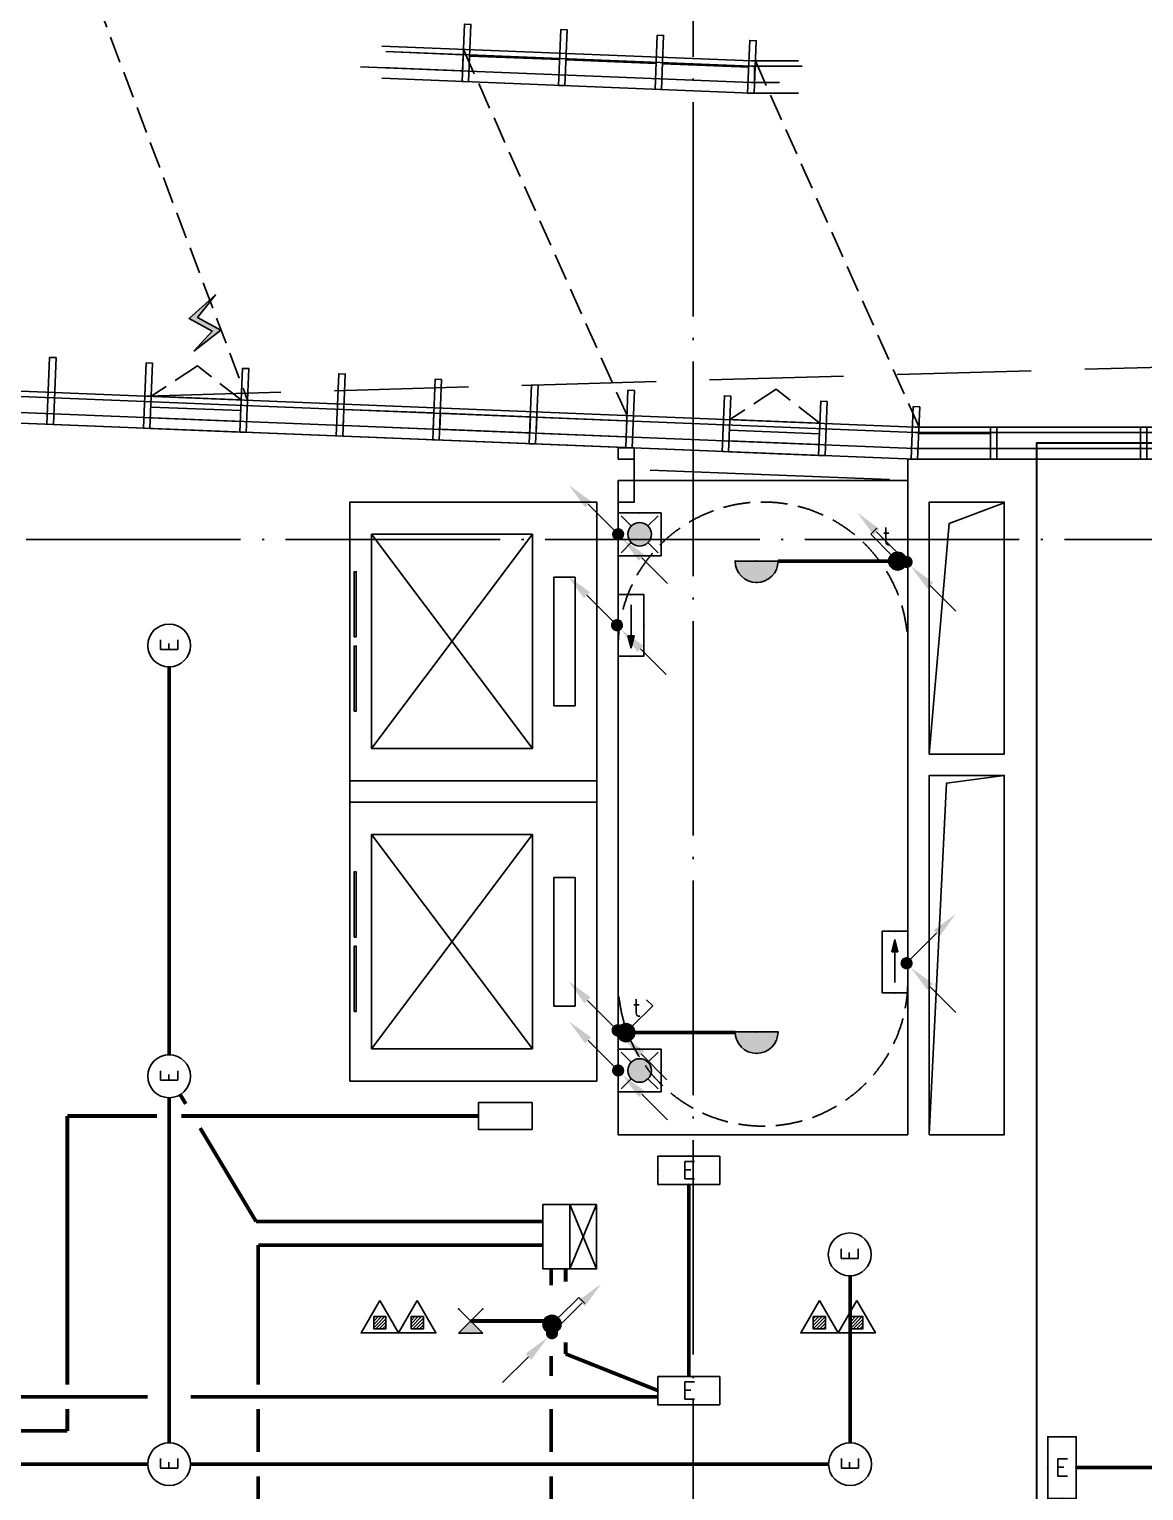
# Model space of a CAD drawing. Extents: x -2209072 to 495824, y -92434 to 572724.
# Drawn here: x 19391 to 29781, y 228153 to 241782 of the extents above; entities that cross this region are included whole.
import ezdxf
from ezdxf.enums import TextEntityAlignment as Align
from ezdxf.xclip import XClip

# ---------------------------------------------------------------- set-up
doc = ezdxf.new("R2010")
doc.units = 0
doc.header["$LTSCALE"] = 1000
doc.header["$MEASUREMENT"] = 0
for name, pattern in [('6#7#幕墙$0$$1$DASH', [0.35, 0.25, -0.1]), ('6#7#幕墙$0$DASH', [0.35, 0.25, -0.1]), ('DASH', [0.35, 0.25, -0.1]), ('X-104 6#7#平面$0$104-1112 结构$0$$AUDIT_BAD_LTYPE1', [0]), ('X-104 6#7#平面$0$DASH', [0.35, 0.25, -0.1]), ('X-104 6#7#平面$0$DOTE', [2.42, 2, -0.2, 0.02, -0.2]), ('梯段6、7$0$DASH', [0.35, 0.25, -0.1])]:
    doc.linetypes.add(name, pattern=pattern)
doc.layers.get('0').update_dxf_attribs({"linetype": 'CONTINUOUS'})
doc.layers.get('Defpoints').update_dxf_attribs({"linetype": 'CONTINUOUS'})
for name, color, linetype in [('6#7#幕墙$0$04-电动窗', 1, 'CONTINUOUS'), ('6#7#幕墙$0$A-C_玻璃幕墙', 140, 'CONTINUOUS'), ('6#7#幕墙$0$A-C_窗', 140, 'CONTINUOUS'), ('6#7#幕墙$0$A-O_屋面', 201, 'CONTINUOUS'), ('6#7#幕墙$0$A-TECH_结构', 21, 'CONTINUOUS'), ('6#7#幕墙$0$A-金属背板', 30, 'CONTINUOUS'), ('6#7#幕墙$0$A屋顶风机$0$9#楼合院$0$WALL', 8, 'CONTINUOUS'), ('EQUIP-照明', 3, 'CONTINUOUS'), ('EQUIP-箱柜', 3, 'CONTINUOUS'), ('LWIRE', 4, 'CONTINUOUS'), ('TEL_TEXT', 3, 'CONTINUOUS'), ('WIRE-应急', 2, 'DASH'), ('WIRE-照明', 1, 'CONTINUOUS'), ('X-104 6#7#平面$0$A-C_玻璃幕墙', 140, 'CONTINUOUS'), ('X-104 6#7#平面$0$A-C_门', 150, 'CONTINUOUS'), ('X-104 6#7#平面$0$A-E_电梯', 171, 'CONTINUOUS'), ('X-104 6#7#平面$0$A-I_卫-洁具', 241, 'CONTINUOUS'), ('X-104 6#7#平面$0$A-SUR_看线', 231, 'CONTINUOUS'), ('X-104 6#7#平面$0$A-TECH_结构', 21, 'CONTINUOUS'), ('X-104 6#7#平面$0$A_AXIS-轴线', 36, 'X-104 6#7#平面$0$DOTE'), ('X-104 6#7#平面$0$EQUIP_消防-01', 7, 'CONTINUOUS'), ('梯段6、7$0$A-E_楼梯', 171, 'CONTINUOUS')]:
    doc.layers.add(name, color=color, linetype=linetype)
doc.layers.add('X-104 6#7#平面$0$000套内', color=226, linetype='CONTINUOUS', lineweight=30, plot=False)
doc.styles.add('_TEL_DIM', font='SIMPLEX', dxfattribs={"width": 0.8, "height": 3.5, "bigfont": 'HZTXT'})
doc.styles.get("Standard").update_dxf_attribs({"font": 'gbenor.shx', "bigfont": 'gbcbig.shx'})

# ---------------------------------------------------------------- blocks, each defined once
blk = doc.blocks.new('$equip$00001838')
blk.add_circle((0, 0), 0.5)
at = {"color": 7, "style": '_TEL_DIM'}
blk.add_attdef('$TEXT$', text='', height=0.4, dxfattribs=at).set_placement((0, 0), align=Align.MIDDLE_CENTER)
at = {"color": 7, "style": '_TEL_DIM', "flags": 1}
blk.add_attdef('A', text='', height=0.00002, dxfattribs=at).set_placement((0, 0), align=Align.MIDDLE_CENTER)
blk = doc.blocks.new('$equip$00001962')
for p, q in [((0.147, 0.356), (0.625, 0.833)), ((0.625, 0.833), (0.766, 0.692))]:
    blk.add_line(p, q)
blk.add_circle((0, 0.208), 0.208)
for p in [(0, 0.417), (-0.208, 0.208), (0, 0), (0.208, 0.208)]:
    blk.add_point(p)
for points in [[(-0.104, 0.389), (0.104, 0.389), (-0.18, 0.313), (0.18, 0.313)], [(0, 0.417), (0, 0.417), (-0.104, 0.389), (0.104, 0.389)], [(-0.18, 0.313), (0.18, 0.313), (-0.208, 0.208), (0.208, 0.208)], [(-0.18, 0.104), (0.18, 0.104), (-0.208, 0.208), (0.208, 0.208)], [(-0.104, 0.028), (0.104, 0.028), (-0.18, 0.104), (0.18, 0.104)], [(0, 0), (0, 0), (-0.104, 0.028), (0.104, 0.028)]]:
    blk.add_solid(points)
at = {"layer": 'TEL_TEXT', "style": '_TEL_DIM', "flags": 1}
blk.add_attdef('A', text='', height=0.00002, dxfattribs=at).set_placement((0, 0), align=Align.MIDDLE_CENTER)
blk = doc.blocks.new('$equip$00001154')
for p, q in [((0, 0.283), (0, -0.283)), ((0, 0.283), (0.566, -0.283)), ((0.566, 0.283), (0, -0.283))]:
    blk.add_line(p, q)
for p in [(0, 0.004), (0.283, 0), (0.566, 0.283), (0.566, -0.283)]:
    blk.add_point(p)
blk.add_solid([(0, -0.283), (0.283, 0), (0, 0.283)])
at = {"layer": 'TEL_TEXT', "style": '_TEL_DIM', "flags": 1}
blk.add_attdef('A', text='', height=0.00002, dxfattribs=at).set_placement((0, 0), align=Align.MIDDLE_CENTER)
blk = doc.blocks.new('$TelecSys$00000081')
for p, q in [((0.104, 0.104), (0.104, 0.104)), ((-0.104, -0.104), (-0.104, -0.104)), ((-1.15, -1.15), (-0.55, -0.55))]:
    blk.add_line(p, q)
at = {"const_width": 0.142}
blk.add_lwpolyline([(0.071, 0, 1), (-0.071, 0, 1)], format="xyb", close=True, dxfattribs=at)
blk.add_solid([(-0.62, -0.48), (-0.48, -0.62), (-0.1, -0.1)])
at = {"width": 0.8, "flags": 9}
blk.add_attdef('A', (0, 0), '', height=0.00002, rotation=180, dxfattribs=at)
blk = doc.blocks.new('$TelecSys$00000079')
for p, q in [((0.7, 0.7), (0, 0)), ((0.104, 0.104), (0.104, 0.104)), ((-0.104, -0.104), (-0.104, -0.104))]:
    blk.add_line(p, q)
at = {"const_width": 0.142}
blk.add_lwpolyline([(-0.071, 0, 1), (0.071, 0, 1)], format="xyb", close=True, dxfattribs=at)
blk.add_solid([(0.63, 0.77), (0.77, 0.63), (1.15, 1.15)])
at = {"width": 0.8, "flags": 9}
blk.add_attdef('A', (0, 0), '', height=0.00002, dxfattribs=at)
blk = doc.blocks.new('$equip_U$00000189(HT0843)')
at = {"color": 2}
for p, q in [((-0.72, 0.66), (-0.72, 0)), ((0.72, 0.66), (-0.72, 0.66)), ((0.72, 0), (0.72, 0.66)), ((-0.72, 0), (0.72, 0))]:
    blk.add_line(p, q, dxfattribs=at)
at = {"color": 2, "const_width": 0.0125}
for points in [[(0.72, 0.66), (0.72, 0.66), (-0.72, 0.66)], [(-0.72, 0.66), (-0.72, 0)], [(0.72, 0), (0.72, 0.66)], [(-0.72, 0), (0.72, 0)]]:
    blk.add_lwpolyline(points, dxfattribs=at)
at = {"color": 2}
blk.add_lwpolyline([(-0.72, 0.66), (-0.72, 0)], dxfattribs=at)
for p in [(0, 0.66), (-0.72, 0.33), (0, 0), (0.72, 0.33)]:
    blk.add_point(p)
at = {"color": 7, "style": '_TEL_DIM'}
blk.add_attdef('$TEXT$', text='', height=0.4, dxfattribs=at).set_placement((0, 0.33), align=Align.MIDDLE_CENTER)
at = {"color": 7, "style": '_TEL_DIM', "flags": 1}
blk.add_attdef('A', text='', height=0.000025, dxfattribs=at).set_placement((0, 0), align=Align.MIDDLE_CENTER)
blk = doc.blocks.new('$equip$00001168')
blk.add_line((-0.5, 0), (0.5, 0))
blk.add_arc((0, 0), 0.5, 180, 0)
for p in [(-0.5, 0), (0, 0), (0.5, 0), (0, -0.5)]:
    blk.add_point(p)
for points in [[(0.433, -0.25), (-0.433, -0.25), (0.5, 0), (-0.5, 0)], [(0.25, -0.433), (-0.25, -0.433), (0.433, -0.25), (-0.433, -0.25)], [(0, -0.5), (0, -0.5), (0.25, -0.433), (-0.25, -0.433)]]:
    blk.add_solid(points)
at = {"flags": 9}
blk.add_attdef('A', (0, 0), '', height=0.00002, dxfattribs=at)
blk = doc.blocks.new('$equip$00001822')
for p, q in [((0.147, 0.356), (0.625, 0.833)), ((0.625, 0.833), (0.766, 0.692))]:
    blk.add_line(p, q)
blk.add_circle((0, 0.208), 0.208)
for p in [(0, 0.417), (-0.208, 0.208), (-0.015, 0.001), (0.208, 0.208)]:
    blk.add_point(p)
for points in [[(-0.104, 0.389), (0.104, 0.389), (-0.18, 0.313), (0.18, 0.313)], [(0, 0.417), (0, 0.417), (-0.104, 0.389), (0.104, 0.389)], [(-0.18, 0.313), (0.18, 0.313), (-0.208, 0.208), (0.208, 0.208)], [(-0.18, 0.104), (0.18, 0.104), (-0.208, 0.208), (0.208, 0.208)], [(-0.104, 0.028), (0.104, 0.028), (-0.18, 0.104), (0.18, 0.104)], [(0, 0), (0, 0), (-0.104, 0.028), (0.104, 0.028)]]:
    blk.add_solid(points)
at = {"color": 7, "style": '_TEL_DIM'}
blk.add_attdef('$TEXT$', text='', height=0.4, dxfattribs=at).set_placement((0.581, 0.465), align=Align.MIDDLE_CENTER)
at = {"color": 7, "style": '_TEL_DIM', "flags": 1}
blk.add_attdef('A', text='', height=0.00002, dxfattribs=at).set_placement((0, 0), align=Align.MIDDLE_CENTER)
blk = doc.blocks.new('$equip$00002604')
blk.add_hatch(color=256).paths.add_polyline_path([(0.275, 0.5, 1), (-0.274, 0.5, 1)])
for p, q in [((-0.429, 0.929), (-0.194, 0.694)), ((0.194, 0.694), (0.429, 0.929)), ((-0.429, 0.071), (-0.194, 0.306)), ((0.194, 0.306), (0.429, 0.071))]:
    blk.add_line(p, q)
at = {"const_width": 0.02}
blk.add_lwpolyline([(-0.5, 1), (-0.5, 0), (0.5, 0), (0.5, 1), (-0.5, 1), (-0.5, 0)], dxfattribs=at)
blk.add_lwpolyline([(-0.5, 1), (-0.5, 0), (0.5, 0), (0.5, 1)], close=True)
blk.add_circle((0, 0.5), 0.275)
for p in [(0, 1), (-0.5, 0.5), (0.5, 0.5), (0, 0)]:
    blk.add_point(p)
at = {"color": 7, "style": '_TEL_DIM', "flags": 1}
blk.add_attdef('A', text='', height=0.000025, dxfattribs=at).set_placement((0, 0), align=Align.MIDDLE_CENTER)
blk = doc.blocks.new('$equip_U$00000292(HT0843)')
for p in [(0, 1), (-0.5, 0.5), (0.5, 0.5)]:
    blk.add_point(p)
blk.add_blockref('$equip$00002604', (0, 0))
at = {"color": 7, "style": '_TEL_DIM', "flags": 1}
for tag in ['A', 'REMARK']:
    blk.add_attdef(tag, text='', height=0.000025, dxfattribs=at).set_placement((0, 0), align=Align.MIDDLE_CENTER)
blk = doc.blocks.new('$equip$00002540')
blk.add_hatch(color=256).paths.add_polyline_path([(0.24, 0.372), (0.24, 0.228), (0.528, 0.3)])
for p, q in [((-0.72, 0.6), (-0.72, 0)), ((0.72, 0.6), (-0.72, 0.6)), ((0.24, 0.372), (0.24, 0.228)), ((0.528, 0.3), (0.24, 0.372)), ((0.72, 0), (0.72, 0.6)), ((-0.72, 0), (0.72, 0)), ((0.24, 0.228), (0.528, 0.3))]:
    blk.add_line(p, q)
at = {"color": 7}
blk.add_line((-0.48, 0.3), (0.48, 0.3), dxfattribs=at)
at = {"const_width": 0.02}
blk.add_lwpolyline([(-0.72, 0.6), (-0.72, 0), (0.72, 0), (0.72, 0.6), (-0.72, 0.6), (-0.72, 0)], dxfattribs=at)
for p in [(0, 0.6), (-0.72, 0.3), (0, 0), (0.72, 0.3)]:
    blk.add_point(p)
at = {"color": 7, "style": '_TEL_DIM', "flags": 1}
blk.add_attdef('A', text='', height=0.00002, dxfattribs=at).set_placement((0, 0), align=Align.MIDDLE_CENTER)
blk = doc.blocks.new('$equip$00002534')
for p, q in [((-0.72, 0.66), (-0.72, 0)), ((0.72, 0.66), (-0.72, 0.66)), ((0.72, 0), (0.72, 0.66)), ((-0.72, 0), (0.72, 0))]:
    blk.add_line(p, q)
at = {"const_width": 0.03}
blk.add_lwpolyline([(-0.72, 0.66), (-0.72, 0), (0.72, 0), (0.72, 0.66), (-0.72, 0.66), (-0.72, 0)], dxfattribs=at)
for p in [(0, 0.66), (-0.72, 0.33), (0, 0), (0.72, 0.33)]:
    blk.add_point(p)
at = {"color": 7, "style": '_TEL_DIM'}
blk.add_attdef('$TEXT$', text='', height=0.4, dxfattribs=at).set_placement((0, 0.33), align=Align.MIDDLE_CENTER)
at = {"color": 7, "style": '_TEL_DIM', "flags": 1}
blk.add_attdef('A', text='', height=0.00002, dxfattribs=at).set_placement((0, 0), align=Align.MIDDLE_CENTER)
blk = doc.blocks.new('梯段6、7')
at = {"color": 8, "linetype": '梯段6、7$0$DASH'}
for centre, radius, start, end in [((49800, 3400), 1350, 0, 180), ((49800, -6700), 1350, 0, 180), ((49800, -9820), 1350, 180, 0), ((49800, -16500), 1350, 0, 180), ((49800, -19820), 1350, 180, 0), ((20965, -27260), 1650, 0, 180), ((49800, -27020), 1350, 0, 180), ((20965, -29600), 1650, 180, 0), ((49800, -29880), 1350, 180, 0), ((49800, -57378), 1350, 0, 180), ((20965, -58198), 1650, 0, 180), ((49800, -59458), 1350, 180, 0), ((20965, -60358), 1650, 180, 0), ((49800, -67528), 1350, 0, 180), ((20965, -68018), 1650, 0, 180), ((49800, -70128), 1350, 180, 0), ((20965, -70358), 1650, 180, 0), ((49800, -79978), 1350, 180, 0)]:
    blk.add_arc(centre, radius, start, end, dxfattribs=at)
at = {"layer": 'Defpoints'}
for points in [[(44800, 6850), (54800, 6850), (54800, -3150), (44800, -3150)], [(51150, 4950), (48450, 4950), (48450, -1150), (51150, -1150)], [(44800, -3150), (54800, -3150), (54800, -13150), (44800, -13150)], [(51150, -5150), (48450, -5150), (48450, -11250), (51150, -11250)], [(44800, -13150), (54800, -13150), (54800, -23150), (44800, -23150)], [(51150, -15150), (48450, -15150), (48450, -21250), (51150, -21250)], [(15665, -23150), (25665, -23150), (25665, -33150), (15665, -33150)], [(44800, -23150), (54800, -23150), (54800, -33150), (44800, -33150)], [(19315, -24850), (22615, -24850), (22615, -31250), (19315, -31250)], [(48450, -25150), (51150, -25150), (51150, -31250), (48450, -31250)], [(15665, -53908), (25665, -53908), (25665, -63908), (15665, -63908)], [(44800, -53908), (54800, -53908), (54800, -63908), (44800, -63908)], [(19315, -55608), (22615, -55608), (22615, -62008), (19315, -62008)], [(51150, -55908), (48450, -55908), (48450, -62008), (51150, -62008)], [(15665, -63908), (25665, -63908), (25665, -73908), (15665, -73908)], [(44800, -63908), (54800, -63908), (54800, -73908), (44800, -73908)], [(19315, -65608), (22615, -65608), (22615, -72008), (19315, -72008)], [(51150, -65908), (48450, -65908), (48450, -72008), (51150, -72008)], [(15665, -73908), (25665, -73908), (25665, -83908), (15665, -83908)], [(44800, -73908), (54800, -73908), (54800, -83908), (44800, -83908)], [(19315, -75608), (22615, -75608), (22615, -82008), (19315, -82008)], [(51150, -75908), (48450, -75908), (48450, -82008), (51150, -82008)]]:
    blk.add_lwpolyline(points, close=True, dxfattribs=at)
for points in [[(47328, -61608), (52128, -61608)], [(47328, -71608), (52128, -71608)], [(47328, -81608), (52128, -81608)]]:
    blk.add_lwpolyline(points, dxfattribs=at)
at = {"layer": '梯段6、7$0$A-E_楼梯'}
for p, q in [((49850, -16500), (49750, -16500)), ((49750, -16700), (49750, -16500)), ((49850, -18517), (49850, -16500)), ((49850, -16500), (51150, -16500)), ((49910, -16700), (49910, -16500)), ((49910, -16500), (51150, -16500)), ((49850, -16760), (51150, -16760)), ((51150, -17893), (51150, -16700)), ((49850, -17020), (51150, -17020)), ((49850, -17280), (51150, -17280)), ((49850, -17540), (51150, -17540)), ((49850, -17800), (51150, -17800)), ((50553, -18179), (51150, -17893)), ((49850, -18060), (50801, -18060)), ((50573, -18281), (51150, -18003)), ((51150, -19820), (51150, -18003)), ((49850, -18517), (50409, -18248)), ((50429, -18350), (50396, -18174)), ((50396, -18174), (50588, -18362)), ((50588, -18362), (50553, -18179)), ((50616, -18260), (51150, -18260)), ((49850, -18320), (50259, -18320)), ((49850, -18627), (50429, -18350)), ((50074, -18520), (51150, -18520)), ((49850, -19820), (49850, -18627)), ((49850, -18780), (51150, -18780)), ((49850, -19040), (51150, -19040)), ((49850, -19300), (51150, -19300)), ((49850, -19560), (51150, -19560)), ((49750, -19820), (49853, -19820)), ((49850, -19820), (51150, -19820)), ((49750, -27020), (49850, -27020)), ((65868, -53275), (106225, -53275)), ((66772, -53643), (68592, -54825)), ((66707, -53743), (68846, -55133)), ((66839, -56653), (68977, -55263)), ((65910, -56514), (63784, -56514)), ((66542, -56514), (65910, -56514)), ((66572, -56634), (63784, -56634)), ((66542, -56677), (68846, -58173)), ((66772, -56683), (68592, -57865)), ((66802, -59525), (64634, -59525)), ((66792, -59525), (106225, -59525)), ((49690, -78442), (49690, -77318)), ((49690, -77318), (49910, -77318)), ((49750, -78418), (49750, -77378)), ((49750, -77378), (49850, -77378)), ((49850, -77378), (49850, -80038)), ((49910, -77318), (49910, -80038)), ((48450, -80108), (48450, -80048)), ((49910, -80038), (49850, -80038))]:
    blk.add_line(p, q, dxfattribs=at)
for points in [[(49690, -19880), (49910, -19880), (49910, -16440), (49690, -16440), (49690, -19880)], [(49690, -29360), (49690, -26960), (49910, -26960), (49910, -29880)], [(51150, -29880), (51150, -29620)], [(66542, -53444), (66542, -53275), (66154, -53275)], [(66542, -53305), (66542, -53705), (66342, -53705), (66342, -53305)], [(68882, -54964), (68882, -54795), (68622, -54795), (68622, -54626), (68362, -54626), (68362, -54457), (68102, -54457), (68102, -54288), (67842, -54288), (67842, -54119), (67582, -54119), (67582, -53950), (67322, -53950), (67322, -53781), (67062, -53781), (67062, -53613), (66802, -53613), (66802, -53444), (66542, -53444)], [(68852, -54964), (68852, -54825), (68592, -54825), (68592, -54656), (68332, -54656), (68332, -54487), (68072, -54487), (68072, -54318), (67812, -54318), (67812, -54149), (67552, -54149), (67552, -53980), (67292, -53980), (67292, -53811), (67032, -53811), (67032, -53643), (66772, -53643), (66772, -53474), (66542, -53474)], [(66802, -56484), (66802, -56315), (67062, -56315), (67062, -56146), (67322, -56146), (67322, -55977), (67582, -55977), (67582, -55808), (67842, -55808), (67842, -55640), (68102, -55640), (68102, -55471), (68362, -55471), (68362, -55302), (68622, -55302), (68622, -55133), (68882, -55133), (68882, -54964), (69142, -54964)], [(66832, -56484), (66832, -56345), (67092, -56345), (67092, -56176), (67352, -56176), (67352, -56007), (67612, -56007), (67612, -55838), (67872, -55838), (67872, -55670), (68132, -55670), (68132, -55501), (68392, -55501), (68392, -55332), (68652, -55332), (68652, -55163), (68912, -55163), (68912, -54994), (69142, -54994)], [(69112, -54994), (69112, -55394), (68912, -55394), (68912, -54994)], [(68882, -58004), (68882, -57835), (68622, -57835), (68622, -57667), (68362, -57667), (68362, -57498), (68102, -57498), (68102, -57329), (67842, -57329), (67842, -57160), (67582, -57160), (67582, -56991), (67322, -56991), (67322, -56822), (67062, -56822), (67062, -56653), (66802, -56653), (66802, -56484), (66542, -56484)], [(68852, -58004), (68852, -57865), (68592, -57865), (68592, -57697), (68332, -57697), (68332, -57528), (68072, -57528), (68072, -57359), (67812, -57359), (67812, -57190), (67552, -57190), (67552, -57021), (67292, -57021), (67292, -56852), (67032, -56852), (67032, -56683), (66772, -56683), (66772, -56514), (66542, -56514)], [(66772, -56514), (66772, -56914), (66572, -56914), (66572, -56514)], [(66802, -59525), (66802, -59356), (67062, -59356), (67062, -59187), (67322, -59187), (67322, -59018), (67582, -59018), (67582, -58849), (67842, -58849), (67842, -58680), (68102, -58680), (68102, -58511), (68362, -58511), (68362, -58342), (68622, -58342), (68622, -58173), (68882, -58173), (68882, -58004), (69142, -58004)]]:
    blk.add_lwpolyline(points, dxfattribs=at)
for p in [(66792, -53444), (66792, -53613), (66792, -53781), (66792, -53950), (66792, -54119), (66792, -54288), (66792, -54457), (66792, -54626), (66792, -54795), (66792, -54964), (66792, -55133), (66792, -55302), (66792, -55471), (66792, -55640), (66792, -55808), (66792, -55977), (66792, -56146), (66792, -56315), (66792, -56484), (66792, -56653), (66792, -56822), (66792, -56991), (66792, -57160), (66792, -57329), (66792, -57498), (66792, -57667), (66792, -57835), (66792, -58004), (66792, -58173), (66792, -58342), (66792, -58511), (66792, -58680), (66792, -58849), (66792, -59018), (66792, -59187), (66792, -59356)]:
    blk.add_point(p, dxfattribs=at)
blk = doc.blocks.new('*U1301')
at = {"layer": 'X-104 6#7#平面$0$A_AXIS-轴线'}
blk.add_line((33600, 25700), (33600, -6500), dxfattribs=at)
blk.add_lwpolyline([(-6500, 19200), (55852, 19200)], dxfattribs=at)
blk = doc.blocks.new('X-104 6#7#平面$0$fgh')
at = {"layer": 'X-104 6#7#平面$0$A-TECH_结构'}
blk.add_lwpolyline([(21300, 20528), (-3400, 21522), (-3400, -2650), (36200, -2650), (36200, -1350), (51100, -1350), (51100, 19950), (35600, 19950), (35600, 13650), (32900, 13650), (32900, 19550), (33050, 19550), (33050, 20055), (24000, 20419), (24000, 13850), (21300, 13850), (21300, 20528)], dxfattribs=at)
blk = doc.blocks.new('X-104 6#7#平面$0$fdgfh')
at = {"layer": 'X-104 6#7#平面$0$A-TECH_结构'}
for points in [[(250, 5450), (380, 7654), (950, 7950)], [(22800, 7942), (22287, 7751), (22100, 5600)], [(7200, 5850), (6740, 5640), (6600, 4050)], [(22800, 5400), (22261, 5328), (22100, 2050)], [(250, 3300), (430, 5086), (950, 5253)], [(250, 2350), (430, 2933), (950, 3100)], [(8400, 2050), (7740, 1840), (7600, 200)]]:
    blk.add_lwpolyline(points, dxfattribs=at)
for points in [[(250, 5450), (950, 5450), (950, 7950), (250, 7950)], [(22800, 7950), (22800, 7950), (22800, 7950), (22100, 7950), (22100, 5600), (22800, 5600), (22800, 7950)], [(6600, 5850), (7200, 5850), (7200, 4050), (6600, 4050)], [(22100, 2050), (22800, 2050), (22800, 5400), (22100, 5400)], [(250, 5253), (950, 5253), (950, 3300), (250, 3300)], [(250, 3100), (950, 3100), (950, 2350), (250, 2350)], [(7600, 2050), (8400, 2050), (8400, 200), (7600, 200)]]:
    blk.add_lwpolyline(points, close=True, dxfattribs=at)
blk = doc.blocks.new('A-电梯2623')
for p, q in [((-575, 1900), (-575, 2100)), ((-575, 2100), (625, 2100)), ((625, 2100), (625, 1900)), ((625, 1900), (-575, 1900)), ((-975, 200), (-975, 1700)), ((-975, 1700), (1025, 1700)), ((1025, 1700), (-975, 200)), ((1025, 200), (-975, 1700)), ((1025, 1700), (1025, 200)), ((1025, 200), (-975, 200))]:
    blk.add_line(p, q)
for points in [[(-1275, 0), (1325, 0), (1325, 2300), (-1275, 2300)], [(-625, 38), (-625, 59), (-18, 59), (-18, 38)], [(68, 38), (68, 59), (675, 59), (675, 38)]]:
    blk.add_lwpolyline(points, close=True)
blk = doc.blocks.new('X-104 6#7#平面$0$hgfasg')
for p, q in [((-210, 202), (210, 202)), ((108, 212), (-108, 212)), ((-221, 0), (221, 0))]:
    blk.add_line(p, q)
blk.add_lwpolyline([(-210, 202), (-221, 152), (-226, 102), (-226, 50), (-221, 0)])
for centre, radius, start, end in [((12, 562), 164, 110.4524, 162.7523), ((0, 580), 129, 46.8543, 133.1457), ((0, 595), 129, 69.5476, 110.4524), ((-12, 562), 164, 17.2477, 69.5476), ((1597, 71), 1823, 162.7523, 178.7776), ((448, 443), 602, 165.2214, 202.6263), ((23, 556), 163, 133.1457, 165.2214), ((-23, 556), 163, 14.7786, 46.8543), ((-448, 443), 602, 337.3737, 14.7786), ((-1597, 71), 1823, 1.2224, 17.2477), ((-236, 76), 463, 7.7399, 15.822), ((-236, 76), 463, 350.5377, 7.7399)]:
    blk.add_arc(centre, radius, start, end)
blk = doc.blocks.new('X-104 6#7#平面$0$meae')
for p, q in [((-215, 0), (-244, 0)), ((-210, 5), (-210, 33)), ((-177, 0), (-205, 0)), ((-100, 8), (22, 14)), ((-100, -8), (-100, 8)), ((22, -14), (22, 14)), ((-210, -32), (-210, -5)), ((-100, -8), (22, -14))]:
    blk.add_line(p, q)
at = {"const_width": 0.84}
blk.add_lwpolyline([(-210, 0, -1), (-210, 0, -1)], format="xyb", close=True, dxfattribs=at)
for points in [[(17, 81), (40, 81), (40, 51), (17, 51)], [(22, 21), (40, 21), (40, -21), (22, -21)], [(17, -81), (40, -81), (40, -51), (17, -51)]]:
    blk.add_lwpolyline(points, close=True)
blk.add_circle((-210, 0), 25.2)
blk.add_ellipse((-210, 0), major_axis=(0, -297), ratio=0.673766)
at = {"color": 8}
blk.add_open_spline([(-210, -272), (-202, -272), (-193, -271), (-177, -267), (-168, -264), (-152, -256), (-144, -251), (-128, -240), (-120, -233), (-105, -217), (-98, -208), (-85, -189), (-78, -179), (-67, -156), (-62, -144), (-53, -119), (-49, -106), (-42, -79), (-40, -65), (-36, -37), (-35, -23), (-35, 6), (-35, 21), (-38, 49), (-40, 63), (-45, 91), (-48, 104), (-56, 130), (-61, 143), (-72, 166), (-77, 177), (-90, 198), (-97, 207), (-111, 224), (-119, 232), (-135, 245), (-143, 251), (-159, 260), (-167, 264), (-184, 269), (-192, 271), (-209, 272), (-217, 272), (-234, 270), (-242, 267), (-259, 261), (-267, 257), (-283, 247), (-291, 241), (-307, 226), (-314, 218), (-328, 200), (-335, 190), (-347, 169), (-352, 158), (-362, 133), (-367, 121), (-374, 94), (-377, 81), (-382, 53), (-383, 39), (-385, 10), (-385, -4), (-384, -33), (-383, -47), (-378, -75), (-375, -89), (-368, -116), (-364, -129), (-355, -153), (-349, -165), (-337, -186), (-331, -196), (-317, -215), (-310, -223), (-294, -238), (-287, -244), (-270, -255), (-262, -260), (-246, -266), (-237, -269), (-223, -271), (-216, -272), (-210, -272)], degree=3, knots=[0, 0, 0, 0, 0.154173, 0.154173, 0.308346, 0.308346, 0.462518, 0.462518, 0.616691, 0.616691, 0.770864, 0.770864, 0.925037, 0.925037, 1.07921, 1.07921, 1.233382, 1.233382, 1.387555, 1.387555, 1.541728, 1.541728, 1.695901, 1.695901, 1.850074, 1.850074, 2.004247, 2.004247, 2.158419, 2.158419, 2.312592, 2.312592, 2.466765, 2.466765, 2.620938, 2.620938, 2.775111, 2.775111, 2.929283, 2.929283, 3.083456, 3.083456, 3.237629, 3.237629, 3.391802, 3.391802, 3.545975, 3.545975, 3.700147, 3.700147, 3.85432, 3.85432, 4.008493, 4.008493, 4.162666, 4.162666, 4.316839, 4.316839, 4.471011, 4.471011, 4.625184, 4.625184, 4.779357, 4.779357, 4.93353, 4.93353, 5.087703, 5.087703, 5.241876, 5.241876, 5.396048, 5.396048, 5.550221, 5.550221, 5.704394, 5.704394, 5.858567, 5.858567, 6.01274, 6.01274, 6.166912, 6.166912, 6.283185, 6.283185, 6.283185, 6.283185], dxfattribs=at)
blk = doc.blocks.new('X-104 6#7#平面$0$jhat')
for p, q in [((-395, -250), (-395, 250)), ((-395, 250), (-45, 250)), ((-45, 250), (-45, 12)), ((-220, 32), (-220, 5)), ((-125, 8), (12, 14)), ((-125, 8), (-125, -8)), ((12, 14), (12, -14)), ((-225, 0), (-254, 0)), ((-220, -5), (-220, -33)), ((-187, 0), (-215, 0)), ((-125, -8), (12, -14)), ((-45, -12), (-45, -250)), ((-45, -250), (-395, -250))]:
    blk.add_line(p, q)
at = {"color": 8}
blk.add_lwpolyline([(-70, -11), (-70, -225), (-370, -225), (-370, 225), (-70, 225), (-70, 11)], dxfattribs=at)
at = {"ltscale": 1000, "const_width": 0.84}
blk.add_lwpolyline([(-220, 0, 1), (-220, 0, 1)], format="xyb", close=True, dxfattribs=at)
for points in [[(7, 81), (30, 81), (30, 51), (7, 51)], [(12, -21), (30, -21), (30, 21), (12, 21)], [(7, -81), (30, -81), (30, -51), (7, -51)]]:
    blk.add_lwpolyline(points, close=True)
blk.add_circle((-220, 0), 25.2)
blk = doc.blocks.new('X-104 6#7#平面$0$A-toilet-F2$0$A-toilet-F3$0$xb')
for p, q in [((-229, 152), (-229, 0)), ((178, 203), (-178, 203)), ((229, 0), (229, 152)), ((-229, 0), (229, 0))]:
    blk.add_line(p, q)
for centre, radius, start, end in [((-6, 210), 172, 106.6069, 182.1211), ((-6, 210), 146, 87.8789, 182.1211), ((0, 343), 63.5, 1.0707, 178.9293), ((6, 210), 146, 357.8789, 92.1211), ((6, 210), 172, 357.8789, 73.3931), ((-178, 152), 50.8, 90, 180), ((0, 203), 38.1, 0, 180), ((178, 152), 50.8, 0, 90)]:
    blk.add_arc(centre, radius, start, end)
blk = doc.blocks.new('X-104 6#7#平面$0$hgfd')
at = {"color": 8}
for p, q in [((-38, 228), (39, 228)), ((0, 267), (0, 190))]:
    blk.add_line(p, q, dxfattribs=at)
for points in [[(250, 0), (-250, 0), (-250, 406, -0.414214), (-200, 456), (-120, 456), (-120, 466), (120, 466), (120, 456), (200, 456, -0.414214), (250, 406)], [(175, 50), (-175, 50, -0.414214), (-200, 75), (-200, 381, -0.414214), (-175, 406), (175, 406, -0.414214), (200, 381), (200, 75, -0.414214)], [(250, 0), (-250, 0), (-250, 25, -0.414214), (-225, 50), (225, 50, -0.414214), (250, 25)]]:
    blk.add_lwpolyline(points, format="xyb", close=True)
blk.add_lwpolyline([(120, 456), (200, 456, -0.414214), (250, 406), (250, 0), (-250, 0), (-250, 406, -0.414214), (-200, 456), (-120, 456)], format="xyb")
blk.add_lwpolyline([(120, 406), (-120, 406), (-120, 466), (120, 466)], close=True)
blk.add_lwpolyline([(150, 70), (-150, 70, -0.414214), (-200, 120), (-200, 356, -0.414214), (-150, 406), (150, 406, -0.414214), (200, 356), (200, 120, -0.414214)], format="xyb", close=True, dxfattribs=at)
for centre, radius in [((-50, 228), 10), ((-50, 128), 10), ((0, 228), 35), ((50, 228), 10), ((50, 128), 10)]:
    blk.add_circle(centre, radius)
blk.add_circle((0, 228), 25, dxfattribs=at)
blk = doc.blocks.new('X-104 6#7#平面$0$fsgdfhghjgjj')
at = {"layer": 'X-104 6#7#平面$0$A-C_门', "linetype": 'X-104 6#7#平面$0$DASH'}
blk.add_lwpolyline([(15350, 11400), (16350, 11400), (16350, 11600), (15350, 11600)], close=True, dxfattribs=at)
at = {"layer": 'X-104 6#7#平面$0$A-I_卫-洁具', "ltscale": 0.1}
for p, q in [((15702, 13285), (15695, 13339)), ((15724, 13339), (15695, 13339)), ((15718, 13285), (15702, 13285)), ((15718, 13285), (15724, 13339)), ((16002, 13285), (15995, 13339)), ((15995, 13339), (16024, 13339)), ((16002, 13285), (16018, 13285)), ((16018, 13285), (16024, 13339))]:
    blk.add_line(p, q, dxfattribs=at)
at = {"layer": 'X-104 6#7#平面$0$A-I_卫-洁具'}
for points in [[(20060, 19490), (20140, 19490, 0.414214), (20160, 19510), (20160, 19550), (20040, 19550), (20040, 19510, 0.414214)], [(20060, 18490), (20140, 18490, 0.414214), (20160, 18510), (20160, 18550), (20040, 18550), (20040, 18510, 0.414214)], [(15395, 17810), (15475, 17810, -0.414214), (15495, 17790), (15495, 17750), (15375, 17750), (15375, 17790, -0.414214)], [(15395, 16910), (15475, 16910, -0.414214), (15495, 16890), (15495, 16850), (15375, 16850), (15375, 16890, -0.414214)], [(15395, 16010), (15475, 16010, -0.414214), (15495, 15990), (15495, 15950), (15375, 15950), (15375, 15990, -0.414214)], [(19250, 15800), (19450, 15800, -0.414214), (19500, 15750), (19500, 15650), (19200, 15650), (19200, 15750, -0.414214)], [(15950, 14100), (16150, 14100, -0.414214), (16200, 14050), (16200, 13950), (15900, 13950), (15900, 14050, -0.414214)]]:
    blk.add_lwpolyline(points, format="xyb", close=True, dxfattribs=at)
at = {"layer": 'X-104 6#7#平面$0$A-I_卫-洁具', "ltscale": 0.1}
for points in [[(20100, 15650), (20100, 17450), (19500, 17450), (19500, 15650)], [(14850, 13950), (14850, 15750), (15450, 15750), (15450, 13950)], [(15350, 13750), (16350, 13750), (16350, 13150), (15350, 13150)], [(15688, 13339), (15688, 13348), (15731, 13348), (15731, 13339)], [(16031, 13339), (16031, 13348), (15988, 13348), (15988, 13339)]]:
    blk.add_lwpolyline(points, close=True, dxfattribs=at)
at = {"layer": 'X-104 6#7#平面$0$A-I_卫-洁具'}
for points in [[(20100, 17450), (20100, 15650), (20070, 15650), (20070, 17450), (20100, 17450)], [(14880, 15750), (14880, 13950), (14850, 13950), (14850, 15750), (14880, 15750)]]:
    blk.add_lwpolyline(points, dxfattribs=at)
at = {"layer": 'X-104 6#7#平面$0$A-I_卫-洁具', "ltscale": 0.1}
blk.add_lwpolyline([(16110, 13578), (16110, 13368, -0.414214), (16090, 13348), (15630, 13348, -0.414214), (15610, 13368), (15610, 13578, -0.414214), (15630, 13598), (16090, 13598, -0.414214)], format="xyb", close=True, dxfattribs=at)
at = {"layer": 'X-104 6#7#平面$0$A-TECH_结构', "linetype": 'X-104 6#7#平面$0$DASH'}
blk.add_lwpolyline([(30400, 16950), (32700, 16950), (32700, 16750), (30400, 16750)], close=True, dxfattribs=at)
at = {"layer": 'X-104 6#7#平面$0$A-E_电梯', "rotation": 90}
blk.add_blockref('A-电梯2623', (26800, 18225), dxfattribs=at)
at = {"layer": 'X-104 6#7#平面$0$A-E_电梯', "xscale": -1, "rotation": 270}
for p in [(30400, 18225), (30400, 15425)]:
    blk.add_blockref('A-电梯2623', p, dxfattribs=at)
at = {"layer": 'X-104 6#7#平面$0$A-E_电梯'}
blk.add_blockref('A-电梯2623', (25475, 14450), dxfattribs=at)
at = {"layer": 'X-104 6#7#平面$0$A-I_卫-洁具', "ltscale": 0.1, "rotation": 270}
for name, p in [('X-104 6#7#平面$0$hgfd', (14850, 19270)), ('X-104 6#7#平面$0$A-toilet-F2$0$A-toilet-F3$0$xb', (17750, 19350)), ('X-104 6#7#平面$0$A-toilet-F2$0$A-toilet-F3$0$xb', (17750, 18700)), ('X-104 6#7#平面$0$A-toilet-F2$0$A-toilet-F3$0$xb', (17750, 18050))]:
    blk.add_blockref(name, p, dxfattribs=at)
at = {"layer": 'X-104 6#7#平面$0$A-I_卫-洁具', "ltscale": 0.1, "extrusion": (0, 0, -1), "zscale": -1, "rotation": 270}
for p in [(-20800, 19015), (-20800, 18115)]:
    blk.add_blockref('X-104 6#7#平面$0$hgfasg', p, dxfattribs=at)
at = {"layer": 'X-104 6#7#平面$0$A-I_卫-洁具', "ltscale": 0.1, "extrusion": (0, 0, -1), "xscale": -1, "zscale": -1, "rotation": 90}
for p in [(-14850, 18200), (-14850, 17300), (-14850, 16400)]:
    blk.add_blockref('X-104 6#7#平面$0$hgfasg', p, dxfattribs=at)
at = {"layer": 'X-104 6#7#平面$0$A-I_卫-洁具', "ltscale": 0.1}
for p in [(20000, 16900), (20000, 16200)]:
    blk.add_blockref('X-104 6#7#平面$0$jhat', p, dxfattribs=at)
at = {"layer": 'X-104 6#7#平面$0$A-I_卫-洁具', "ltscale": 0.1, "xscale": -1}
for p in [(14950, 15200), (14950, 14500)]:
    blk.add_blockref('X-104 6#7#平面$0$meae', p, dxfattribs=at)
blk = doc.blocks.new('*U1376')
blk.add_lwpolyline([(-1340, 0), (-1235, 0), (-1235, -150), (-1340, -150)], close=True)
blk = doc.blocks.new('6#7#幕墙$0$dhaksdhkadhkasd')
at = {"layer": '6#7#幕墙$0$A-C_玻璃幕墙'}
for points in [[(6336, 0), (6396, 0), (6396, -490), (6336, -490)], [(7200, 0), (7260, 0), (7260, -505), (7200, -505)], [(8100, 0), (8160, 0), (8160, -520), (8100, -520)], [(9000, 0), (9060, 0), (9060, -535), (9000, -535)], [(10800, 0), (10860, 0), (10860, -565), (10800, -565)], [(11700, 0), (11760, 0), (11760, -580), (11700, -580)], [(12600, 0), (12660, 0), (12660, -595), (12600, -595)], [(13500, 0), (13560, 0), (13560, -610), (13500, -610)], [(14400, 0), (14460, 0), (14460, -625), (14400, -625)], [(9900, 0), (9960, 0), (9960, -550), (9900, -550)]]:
    blk.add_lwpolyline(points, close=True, dxfattribs=at)
blk = doc.blocks.new('*U1532')
at = {"layer": '6#7#幕墙$0$A-C_玻璃幕墙'}
blk.add_lwpolyline([(-30, 200), (30, 200), (30, -100), (-30, -100)], close=True, dxfattribs=at)
blk = doc.blocks.new('*U1533')
at = {"color": 0, "linetype": 'ByBlock', "lineweight": -2, "transparency": 16777216}
for p in [(0, 0), (1400, 0), (2800, 0), (4200, 0), (5600, 0), (7000, 0), (8400, 0), (9800, 0), (11200, 0), (12600, 0), (14000, 0)]:
    blk.add_blockref('*U1532', p, dxfattribs=at)
blk = doc.blocks.new('6#7#幕墙$0$900kaiqishan')
at = {"layer": '6#7#幕墙$0$04-电动窗'}
h = blk.add_hatch(color=1, dxfattribs=at)
h.dxf.hatch_style = 1
h.paths.add_polyline_path([(958, 485), (795, 680), (1016, 789), (777, 1018), (937, 802), (716, 693)])
at = {"layer": '6#7#幕墙$0$04-电动窗', "color": 1}
blk.add_lwpolyline([(958, 485), (795, 680), (1016, 789), (777, 1018), (937, 802), (716, 693), (958, 485)], close=True, dxfattribs=at)
at = {"layer": '6#7#幕墙$0$A-C_窗'}
for p, q in [((500, 50), (1340, 50)), ((500, -250), (500, 50)), ((1340, -250), (1340, 50)), ((1340, -50), (500, -50)), ((1340, -150), (500, -150)), ((500, -250), (1340, -250))]:
    blk.add_line(p, q, dxfattribs=at)
at = {"layer": '6#7#幕墙$0$A-C_窗', "linetype": '6#7#幕墙$0$DASH'}
blk.add_lwpolyline([(500, 50), (920, 350), (1340, 50)], dxfattribs=at)
blk = doc.blocks.new('*U1672')
blk.add_lwpolyline([(-1360, 0), (-520, 0), (-520, -150), (-1360, -150)], close=True)
blk = doc.blocks.new('*U1971')
blk.add_lwpolyline([(-1360, 0), (-20, 0), (-20, -150), (-1360, -150)], close=True)
blk = doc.blocks.new('6#7#幕墙$0$fdsgdfgfh')
at = {"layer": '6#7#幕墙$0$A-C_窗'}
for p, q in [((0, 0), (12, 300)), ((851, 266), (12, 300)), ((8, 200), (847, 166)), ((839, -34), (851, 266)), ((4, 100), (843, 66)), ((839, -34), (0, 0))]:
    blk.add_line(p, q, dxfattribs=at)
at = {"layer": '6#7#幕墙$0$A-C_窗', "linetype": '6#7#幕墙$0$DASH'}
blk.add_lwpolyline([(851, 266), (444, 583), (12, 300)], dxfattribs=at)
blk = doc.blocks.new('6#7#幕墙')
at = {"layer": '6#7#幕墙$0$A-C_玻璃幕墙'}
for points in [[(23486, 241292), (23426, 241294), (23448, 241829), (23508, 241826)], [(24385, 241256), (24325, 241258), (24346, 241778), (24406, 241775)], [(25285, 241219), (25225, 241222), (25245, 241726), (25305, 241724)], [(26148, 241185), (26088, 241187), (26108, 241677), (26168, 241674)], [(-11669, 214922), (28431, 214922), (28431, 216222), (43331, 216222), (43331, 238022), (27649, 238022), (-11669, 239604)], [(-11519, 215072), (28281, 215072), (28281, 216372), (43181, 216372), (43181, 237872), (27646, 237872), (-11519, 239448)]]:
    blk.add_lwpolyline(points, close=True, dxfattribs=at)
for points in [[(26562, 241486), (26124, 241486), (22677, 241625)], [(22715, 241573), (23436, 241544), (23430, 241394), (22677, 241424)], [(26596, 241436), (26123, 241436), (22715, 241573)], [(26386, 241286), (26120, 241286), (22478, 241432)], [(26386, 241286), (26152, 241286), (26152, 241436), (26562, 241436)], [(-11719, 214872), (28481, 214872), (28481, 216172), (43381, 216172), (43381, 238072), (27650, 238072), (-11719, 239656), (-11719, 214872)]]:
    blk.add_lwpolyline(points, dxfattribs=at)
at = {"layer": '6#7#幕墙$0$A-O_屋面', "linetype": '6#7#幕墙$0$DASH', "ltscale": 5}
blk.add_lwpolyline([(20486, 238361), (20486, 238361), (36781, 238826), (36781, 238072)], dxfattribs=at)
at = {"layer": '6#7#幕墙$0$A-TECH_结构'}
for points in [[(26118, 241186), (22677, 241324)], [(26562, 241186), (26118, 241186)], [(27644, 237772), (-11419, 239344), (-11419, 215172), (28181, 215172), (28181, 216472), (43081, 216472), (43081, 237772), (27644, 237772)]]:
    blk.add_lwpolyline(points, dxfattribs=at)
at = {"layer": '6#7#幕墙$0$A-金属背板'}
for points in [[(24335, 241508), (24335, 241498), (23496, 241532), (23496, 241542)], [(25235, 241472), (25234, 241462), (24395, 241495), (24395, 241505)], [(26098, 241437), (26098, 241427), (25294, 241459), (25295, 241469)], [(28351, 238022), (28351, 238012), (27684, 238012), (27684, 238022)]]:
    blk.add_lwpolyline(points, close=True, dxfattribs=at)
at = {"layer": '6#7#幕墙$0$A屋顶风机$0$9#楼合院$0$WALL', "linetype": '6#7#幕墙$0$$1$DASH'}
for points in [[(19901, 242363), (21427, 238320)], [(23438, 241594), (24964, 238180)], [(26160, 241486), (27686, 238072)]]:
    blk.add_lwpolyline(points, dxfattribs=at)
at = {"rotation": 177.6958950598414}
blk.add_blockref('6#7#幕墙$0$dhaksdhkadhkasd', (34004, 237516), dxfattribs=at)
at = {"xscale": -1, "rotation": 180}
blk.add_blockref('*U1533', (28381, 237972), dxfattribs=at)
at = {"layer": '6#7#幕墙$0$A-C_玻璃幕墙', "xscale": -1, "rotation": 357.6958950598395}
blk.add_blockref('6#7#幕墙$0$900kaiqishan', (21864, 238255), dxfattribs=at)
at = {"layer": '6#7#幕墙$0$A-C_玻璃幕墙'}
blk.add_blockref('6#7#幕墙$0$fdsgdfgfh', (25911, 237842), dxfattribs=at)
for name, p, rotation in [('*U1672', (21798, 238108), 177.6958950598632), ('*U1672', (22698, 238072), 177.6958950598632), ('*U1672', (23597, 238035), 177.6958950598632), ('*U1971', (28391, 237872), 179.9999999999888)]:
    blk.add_blockref(name, p, dxfattribs=dict(at, rotation=rotation))
blk = doc.blocks.new('X-104 6#7#平面$0$$TWTSYS$00000546')
h = blk.add_hatch()
h.set_pattern_fill('ANSI31', color=256, scale=200, style=0)
h.set_pattern_definition([(45, (-38543.802, -6670.83), (-17.67767, 17.67767), [])])
h.paths.add_polyline_path([(-65, 174), (65, 174), (65, 44), (-65, 44)])
for points in [[(0, 344), (-198, 0), (198, 0)], [(-65, 174), (65, 174), (65, 44), (-65, 44)]]:
    blk.add_lwpolyline(points, close=True)
blk = doc.blocks.new('X-104 6#7#平面$0$灭火器2')
at = {"layer": 'X-104 6#7#平面$0$EQUIP_消防-01', "xscale": 0.88, "yscale": 0.88, "zscale": 0.88, "rotation": 90}
for p in [(-4049632, -27064), (-4049632, -27413)]:
    blk.add_blockref('X-104 6#7#平面$0$$TWTSYS$00000546', p, dxfattribs=at)
blk = doc.blocks.new('X-104 6#7#平面$0$A$C61334207')
at = {"layer": 'X-104 6#7#平面$0$EQUIP_消防-01', "rotation": 270}
for p in [(50072, -3820008), (54170, -3820008)]:
    blk.add_blockref('X-104 6#7#平面$0$灭火器2', p, dxfattribs=at)
blk = doc.blocks.new('X-104 6#7#平面')
at = {"layer": 'X-104 6#7#平面$0$000套内'}
blk.add_lwpolyline([(28781, 227423), (21481, 227423), (21481, 226923), (19581, 226923), (19581, 227423), (13481, 227423), (13481, 215023), (28531, 215023), (28531, 216323), (43231, 216323), (43231, 237923), (33078, 237923), (28781, 237923), (28781, 229423), (28781, 229423), (28781, 227423)], dxfattribs=at)
at = {"layer": 'X-104 6#7#平面$0$A-SUR_看线'}
for points in [[(27412, 237782), (25181, 237872)], [(27412, 237582), (25181, 237671)]]:
    blk.add_lwpolyline(points, dxfattribs=at)
at = {"linetype": 'X-104 6#7#平面$0$104-1112 结构$0$$AUDIT_BAD_LTYPE1'}
blk.add_blockref('X-104 6#7#平面$0$A$C61334207', (0, 0), dxfattribs=at)
for name, p in [('6#7#幕墙', (0, 0)), ('*U1301', (-8019, 217823)), ('X-104 6#7#平面$0$fsgdfhghjgjj', (-8019, 217823))]:
    blk.add_blockref(name, p)
ref = blk.add_blockref('梯段6、7', (76031, 242723), dxfattribs=dict(xscale=-1))
XClip(ref).set_block_clipping_path([(48450.0031033011, -11250.0000000047), (51150.0030186346, -5149.9999999365)])
at = {"layer": 'X-104 6#7#平面$0$A-C_玻璃幕墙', "rotation": 90}
blk.add_blockref('*U1376', (24881, 239113), dxfattribs=at)
at = {"layer": 'X-104 6#7#平面$0$A-TECH_结构'}
for name, p in [('X-104 6#7#平面$0$fgh', (-8019, 217823)), ('X-104 6#7#平面$0$fdgfh', (5681, 229423))]:
    blk.add_blockref(name, p, dxfattribs=at)

msp = doc.modelspace()

# ---------------------------------------------------------------- linework, layer by layer
at = {"layer": 'EQUIP-箱柜'}
for p, q in [((24680, 230822), (24430, 230222)), ((24430, 230822), (24680, 230222))]:
    msp.add_line(p, q, dxfattribs=at)
for points in [[(23580, 231772), (24080, 231772), (24080, 231522), (23580, 231522)], [(24430, 230822), (24430, 230222), (24180, 230222), (24180, 230822)], [(24680, 230822), (24680, 230222), (24430, 230222), (24430, 230822)]]:
    msp.add_lwpolyline(points, close=True, dxfattribs=at)
at = {"layer": 'WIRE-应急', "linetype": 'DASH', "const_width": 35}
for points in [[(20695, 232218), (20695, 235835)], [(20695, 231818), (20695, 228601)], [(20850, 231760), (20798, 231847)], [(21506, 230663), (20984, 231535)], [(25540, 229219), (25540, 231010)], [(24180, 230663), (21506, 230663)], [(24180, 230443), (21526, 230443)], [(21526, 230443), (21526, 229141)], [(24257, 230222), (24257, 230195)], [(24257, 230195), (24257, 230068)], [(24392, 230222), (24392, 230102)], [(27043, 228601), (27043, 230157)], [(23506, 229736), (24186, 229736)], [(24392, 229538), (24392, 229429)], [(24257, 229408), (24257, 229222)], [(24392, 229429), (25252, 229087)], [(18973, 229028), (20495, 229028)], [(20895, 229028), (25252, 229028)], [(21526, 228916), (21526, 228513)], [(24257, 228916), (24257, 228513)], [(15653, 228401), (20495, 228401)], [(20895, 228401), (26843, 228401)], [(21526, 228288), (21526, 227949)], [(24257, 228288), (24257, 227835)], [(29150, 228369), (37228, 228369)]]:
    msp.add_lwpolyline(points, dxfattribs=at)
at = {"layer": 'WIRE-照明', "linetype": 'Continuous', "const_width": 35}
for points in [[(26372, 236822), (27403, 236822)], [(25972, 232425), (25037, 232425)], [(20583, 231647), (19746, 231647)], [(19746, 231647), (19746, 229141)], [(23580, 231647), (20808, 231647)], [(19746, 228916), (19746, 228711)], [(19746, 228711), (15565, 228711)]]:
    msp.add_lwpolyline(points, dxfattribs=at)

# ---------------------------------------------------------------- block references
msp.add_blockref('X-104 6#7#平面', (0, 0))
at = {"layer": 'EQUIP-照明', "yscale": 400, "zscale": 400}
for name, p, xscale, rotation in [('$equip_U$00000292(HT0843)', (24881, 237072), -400, 270.00000000004), ('$equip$00002540', (24881, 236222), 400, 269.9999999999999), ('$equip$00002540', (27581, 233083), 400, 90), ('$equip_U$00000292(HT0843)', (24881, 232072), -400, 270.00000000004), ('$equip$00001154', (23506, 229622), 400, 90)]:
    msp.add_blockref(name, p, dxfattribs=dict(at, xscale=xscale, rotation=rotation))
at = {"layer": 'EQUIP-照明'}
ref = msp.add_blockref('$equip$00001822', (27570, 236822), dxfattribs=dict(at, xscale=400, yscale=400, zscale=400, rotation=90.00000000000001))
ref.add_attrib('$TEXT$', 't', dxfattribs={"layer": '0', "color": 7, "height": 160, "style": '_TEL_DIM'}).set_placement((27384, 237055), align=Align.MIDDLE_CENTER)
at = {"layer": 'EQUIP-照明', "yscale": 400, "zscale": 400}
for name, p, xscale in [('$equip$00001168', (26172, 236822), -400), ('$equip$00001168', (26172, 232431), -400), ('$equip$00001962', (24264, 229622), 400)]:
    msp.add_blockref(name, p, dxfattribs=dict(at, xscale=xscale))
at = {"layer": 'EQUIP-照明', "xscale": 400, "yscale": 400, "zscale": 400, "rotation": 90}
for p in [(20695, 236035), (20695, 232018), (27040, 230357), (20695, 228401), (27043, 228401)]:
    msp.add_blockref('$equip$00001838', p, dxfattribs=at).add_auto_attribs({'$TEXT$': 'E'})
at = {"layer": 'EQUIP-照明'}
ref = msp.add_blockref('$equip$00001822', (24870, 232425), dxfattribs=dict(at, xscale=-400, yscale=400, zscale=400, rotation=270))
ref.add_attrib('$TEXT$', 't', dxfattribs={"layer": '0', "color": 7, "height": 160, "style": '_TEL_DIM'}).set_placement((25056, 232658), align=Align.MIDDLE_CENTER)
ref = msp.add_blockref('$equip_U$00000189(HT0843)', (25540, 231010), dxfattribs=dict(at, xscale=-400, yscale=400, zscale=400))
ref.add_attrib('$TEXT$', 'E', dxfattribs={"layer": '0', "color": 7, "height": 160, "style": '_TEL_DIM'}).set_placement((25540, 231142), align=Align.MIDDLE_CENTER)
at = {"layer": 'EQUIP-照明', "xscale": 400, "yscale": 400, "zscale": 400}
msp.add_blockref('$equip_U$00000189(HT0843)', (25540, 228955), dxfattribs=at).add_auto_attribs({'$TEXT$': 'E'})
at = {"layer": 'EQUIP-照明'}
ref = msp.add_blockref('$equip$00002534', (28886, 228369), dxfattribs=dict(at, xscale=400, yscale=400, zscale=400, rotation=270))
ref.add_attrib('$TEXT$', 'E', dxfattribs={"layer": '0', "color": 7, "height": 160, "style": '_TEL_DIM'}).set_placement((29018, 228369), align=Align.MIDDLE_CENTER)
at = {"layer": 'LWIRE', "yscale": 400, "zscale": 400}
for name, p, xscale in [('$TelecSys$00000079', (24881, 237072), -400), ('$TelecSys$00000079', (27570, 236814), -400), ('$TelecSys$00000081', (24881, 237072), -400), ('$TelecSys$00000081', (27570, 236814), -400), ('$TelecSys$00000079', (24870, 236224), -400), ('$TelecSys$00000081', (24870, 236224), -400), ('$TelecSys$00000079', (27570, 233072), 400), ('$TelecSys$00000081', (27570, 233072), -400), ('$TelecSys$00000079', (24876, 232446), -400), ('$TelecSys$00000079', (24881, 232072), -400), ('$TelecSys$00000081', (24876, 232446), -400), ('$TelecSys$00000081', (24881, 232072), -400), ('$TelecSys$00000079', (24264, 229622), 400), ('$TelecSys$00000081', (24264, 229622), 400)]:
    msp.add_blockref(name, p, dxfattribs=dict(at, xscale=xscale))

doc.saveas('drawing.dxf')
